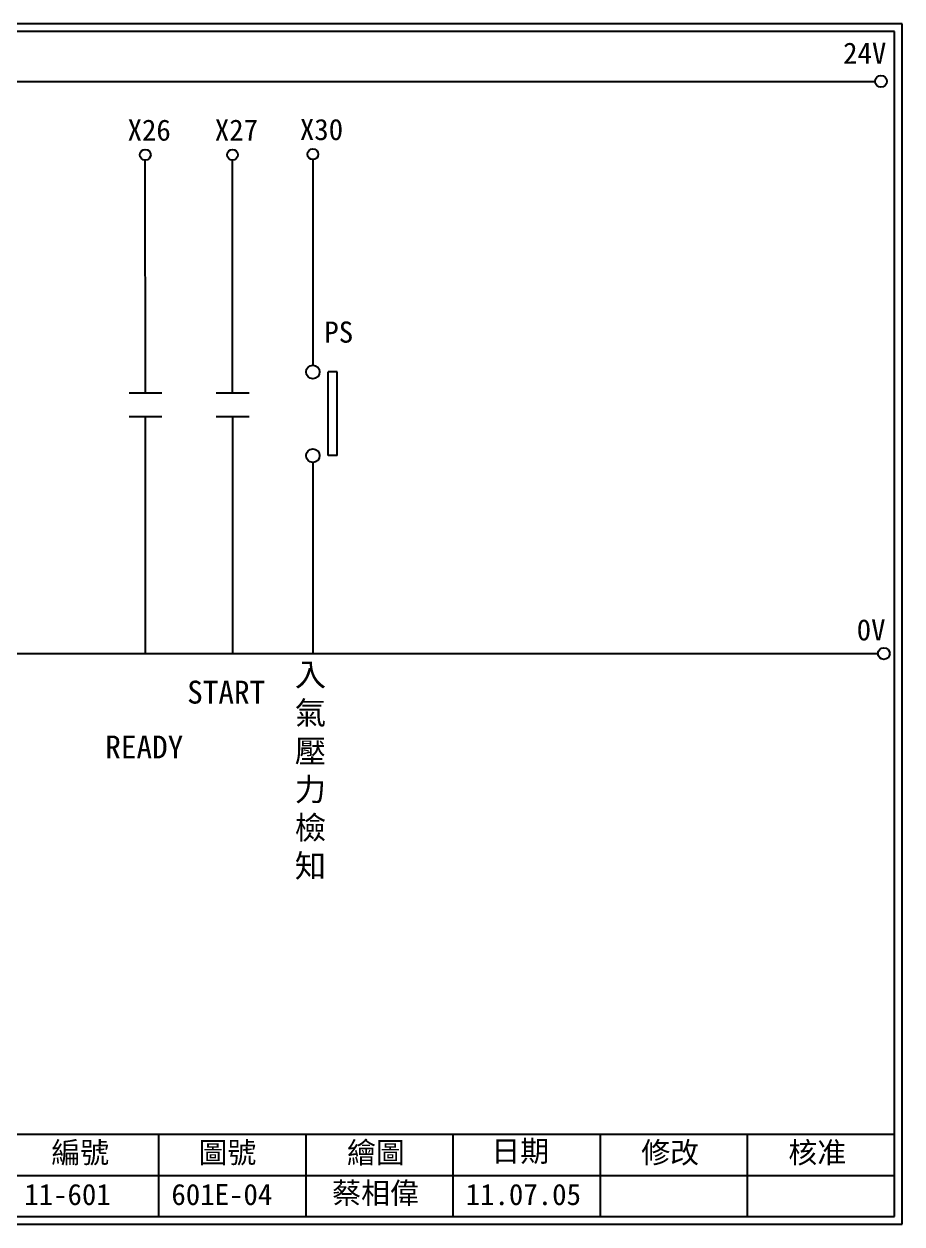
# Model space of a CAD drawing. Extents: x 627 to 914, y 3 to 207.
# Drawn here: x 765 to 914.2, y 3 to 207 of the extents above; entities that cross this region are included whole.
import ezdxf

# ---------------------------------------------------------------- set-up
doc = ezdxf.new("R2010")
doc.units = 0
doc.layers.get('0').update_dxf_attribs({"linetype": 'CONTINUOUS'})
doc.layers.add('圖框層', color=7, linetype='CONTINUOUS')
doc.layers.add('標尺寸層', color=3, linetype='CONTINUOUS')
doc.styles.add('CNS', font='romanc.shx', dxfattribs={"bigfont": 'chineset.shx'})
doc.styles.add('STSL', font='KAIU.TTF')

msp = doc.modelspace()

# ---------------------------------------------------------------- linework, layer by layer
for p, q in [((785.65, 144.25), (785.62, 183.82)), ((800.46, 144.25), (800.44, 183.82)), ((818.21, 147.83), (816.71, 147.83)), ((785.62, 140.27), (785.62, 99.86)), ((800.44, 140.27), (800.44, 99.86)), ((818.21, 133.6), (816.71, 133.6))]:
    msp.add_line(p, q)
for centre in [(910.63, 197.22), (911.12, 99.96)]:
    msp.add_circle(centre, 1)
at = {"layer": '圖框層', "color": 7}
for p, q in [((914.2, 206.97), (627.2, 206.97)), ((914.2, 3), (914.2, 206.97)), ((912.95, 205.72), (628.45, 205.72)), ((912.95, 4.25), (912.95, 205.72)), ((628.45, 18.25), (912.95, 18.25)), ((787.95, 4.25), (787.95, 18.25)), ((812.95, 4.25), (812.95, 18.25)), ((837.95, 4.25), (837.95, 18.25)), ((862.95, 4.25), (862.95, 18.25)), ((887.95, 4.25), (887.95, 18.25)), ((762.95, 11.25), (912.95, 11.25)), ((628.45, 4.25), (912.95, 4.25)), ((627.2, 3), (914.2, 3))]:
    msp.add_line(p, q, dxfattribs=at)
at = {"layer": '標尺寸層', "color": 7}
for p, q in [((632.04, 197.22), (909.63, 197.22)), ((814.1, 183.91), (814.1, 148.99)), ((816.71, 133.6), (816.71, 147.83)), ((818.21, 133.6), (818.21, 147.83)), ((782.86, 144.25), (788.43, 144.25)), ((797.68, 144.25), (803.25, 144.25)), ((782.86, 140.27), (788.43, 140.27)), ((797.68, 140.27), (803.25, 140.27)), ((814.1, 132.45), (814.1, 99.96)), ((632.25, 99.96), (910.12, 99.96))]:
    msp.add_line(p, q, dxfattribs=at)
for centre, radius in [((785.62, 184.74), 0.92), ((800.44, 184.74), 0.92), ((814.1, 184.83), 0.92), ((814.1, 147.83), 1.15), ((814.1, 133.6), 1.15)]:
    msp.add_circle(centre, radius, dxfattribs=at)

# ---------------------------------------------------------------- texts
at = {"layer": '圖框層', "color": 4, "style": 'STSL'}
for s, p in [('24V', (904.19, 200.22)), ('X26', (782.61, 187.14)), ('X27', (797.43, 187.14)), ('X30', (811.89, 187.24)), ('PS', (816.05, 152.8)), ('0V', (906.5, 102.2)), ('編號', (769.66, 13.34)), ('圖號', (794.66, 13.34)), ('繪圖', (819.89, 13.34)), ('日期', (844.41, 13.59)), ('修改', (869.89, 13.34)), ('核准', (894.89, 13.34)), ('蔡相偉', (817.38, 6.47)), ('11-601', (765.06, 6.22)), ('601E-04', (790.06, 6.22)), ('11.07.05', (840.06, 6.22))]:
    msp.add_text(s, height=3.6, dxfattribs=at).set_placement(p)
at = {"layer": '標尺寸層', "color": 7, "char_height": 3.9, "width": 8.6627, "attachment_point": 5, "style": 'CNS'}
for s, insert in [('{\\fDFKai-SB|b0|i0|c136|p65;入氣壓力檢知}', (813.68, 79.92)), ('{\\fDFKai-SB|b0|i0|c136|p65;START}', (799.37, 93.37)), ('{\\fDFKai-SB|b0|i0|c136|p65;READY}', (785.45, 84.08))]:
    msp.add_mtext(s, dxfattribs=dict(at, insert=insert))

doc.saveas('drawing.dxf')
